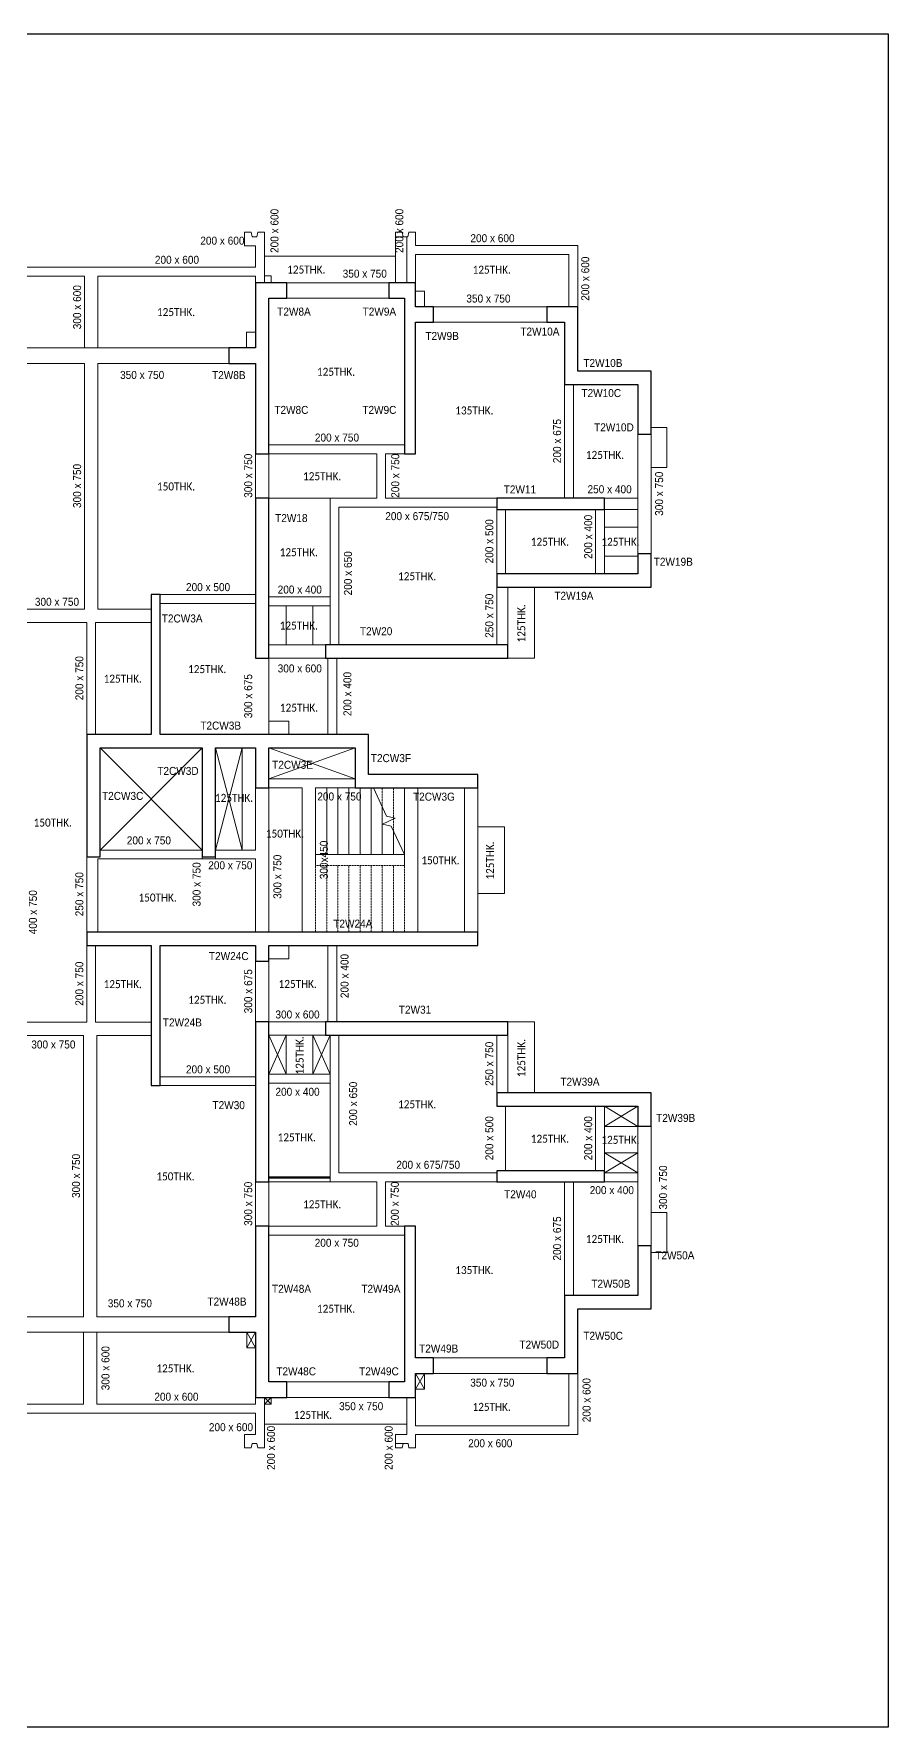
# Model space of a CAD drawing. Header units: millimetres. Extents: x -216021 to 149148, y -29455 to 8641.
# Drawn here: x -179244 to -160022, y -29455 to 8641 of the extents above; entities that cross this region are included whole.
import ezdxf

# ---------------------------------------------------------------- set-up
doc = ezdxf.new("R2010")
doc.units = ezdxf.units.MM
doc.linetypes.add('GPL_Overhead', pattern=[4, 2.5, -1.5])
for name, color, linetype, lineweight in [('A-CUTOUT', 8, 'Continuous', 15), ('A-DETL-WIDE', 214, 'Continuous', 50), ('A-FLOR', 2, 'Continuous', 15), ('A-FLOR-IDEN', 11, 'Continuous', 15), ('Boundary', 40, 'Continuous', 30), ('G-ANNO-TEXT', 231, 'Continuous', 5), ('S-BEAM', 12, 'Continuous', 15), ('S-BEAM-IDEN', 2, 'Continuous', 15), ('S-COL', 113, 'Continuous', 15), ('S-COL-IDEN', 211, 'Continuous', 15), ('S-STRS', 31, 'Continuous', 15), ('S-STRS-MBND', 31, 'GPL_Overhead', 15)]:
    doc.layers.add(name, color=color, linetype=linetype, lineweight=lineweight)
doc.styles.add('Arial', font='arial.ttf', dxfattribs={"width": 0.9, "height": 180})
doc.styles.add('Calibri', font='calibri.ttf', dxfattribs={"width": 0.9, "height": 180})

msp = doc.modelspace()

# ---------------------------------------------------------------- linework, layer by layer
at = {"layer": 'A-CUTOUT', "lineweight": 5}
for p, q in [((-177755, -7423), (-175455, -9723)), ((-177755, -9723), (-175455, -7423)), ((-175155, -7423), (-174555, -9723)), ((-175155, -9723), (-174555, -7423)), ((-173955, -7423), (-172015, -8123)), ((-173955, -8123), (-172015, -7423)), ((-173570, -14768), (-173955, -13888)), ((-173570, -13888), (-173955, -14768)), ((-172965, -14768), (-172580, -13888)), ((-172965, -13888), (-172580, -14768)), ((-166405, -15943), (-165655, -15488)), ((-165655, -15943), (-166405, -15488)), ((-166405, -16534), (-165655, -16988)), ((-165655, -16534), (-166405, -16988)), ((-174255, -20923), (-174455, -20573)), ((-174255, -20573), (-174455, -20923)), ((-170455, -21848), (-170655, -21498)), ((-170455, -21498), (-170655, -21848)), ((-173904, -22187), (-174054, -22038)), ((-173904, -22038), (-174054, -22187))]:
    msp.add_line(p, q, dxfattribs=at)
at = {"layer": 'A-DETL-WIDE'}
msp.add_line((-172580, -17088), (-173955, -17088), dxfattribs=at)
at = {"layer": 'A-FLOR'}
for p, q in [((-174355, 4177), (-174505, 4177)), ((-174505, 4177), (-174505, 4072)), ((-174334, 4072), (-174355, 4177)), ((-174205, 4177), (-174226, 4072)), ((-174055, 4177), (-174205, 4177)), ((-174055, 4072), (-174055, 4177)), ((-171105, 4177), (-171105, 3042)), ((-170955, 4177), (-171105, 4177)), ((-171105, 4072), (-170855, 4072)), ((-170934, 4072), (-170955, 4177)), ((-170855, 3042), (-170855, 4072)), ((-170805, 4177), (-170826, 4072)), ((-170655, 4177), (-170805, 4177)), ((-170655, 4072), (-170655, 4177)), ((-171105, 3642), (-174055, 3642)), ((-174055, 3193), (-173905, 3193)), ((-173905, 3193), (-173905, 3043)), ((-173905, 3043), (-174055, 3043)), ((-170655, 2853), (-170455, 2853)), ((-170455, 2853), (-170455, 2503)), ((-170455, 2503), (-170655, 2503)), ((-174456, 1927), (-174256, 1927)), ((-174456, 1577), (-174456, 1927)), ((-174256, 1927), (-174256, 1577)), ((-174256, 1577), (-174456, 1577)), ((-167305, 752), (-167305, 752)), ((-165005, -218), (-165355, -218)), ((-165005, -1118), (-165005, -218)), ((-165355, -1118), (-165005, -1118)), ((-173955, -1808), (-172580, -1808)), ((-168830, -3508), (-168830, -2058)), ((-165655, -2458), (-166405, -2458)), ((-166405, -3108), (-165655, -3108)), ((-167980, -5408), (-167980, -3808)), ((-173570, -4228), (-173570, -5108)), ((-172965, -5108), (-172965, -4228)), ((-168580, -5408), (-167980, -5408)), ((-173955, -6823), (-173505, -6823)), ((-173505, -6823), (-173505, -7123)), ((-174255, -7123), (-174255, -7123)), ((-173505, -7123), (-173955, -7123)), ((-174555, -7423), (-174555, -9723)), ((-169555, -8323), (-170605, -8323)), ((-168655, -9198), (-169255, -9198)), ((-168655, -9198), (-169255, -9198)), ((-168655, -10698), (-168655, -9198)), ((-168655, -10698), (-168655, -9198)), ((-175155, -9923), (-175455, -9923)), ((-169255, -10698), (-168655, -10698)), ((-169255, -10698), (-168655, -10698)), ((-178055, -13598), (-178055, -11873)), ((-173505, -12173), (-173955, -12173)), ((-173505, -11873), (-173505, -12173)), ((-174255, -13588), (-174255, -12223)), ((-167980, -13588), (-168580, -13588)), ((-167980, -15188), (-167980, -13588)), ((-173570, -13888), (-173570, -14768)), ((-172965, -14768), (-172965, -13888)), ((-172907, -14968), (-173955, -14968)), ((-172580, -14968), (-172903, -14968)), ((-165655, -15943), (-166405, -15943)), ((-166405, -16534), (-165655, -16534)), ((-168830, -16938), (-168830, -16938)), ((-172580, -17188), (-173955, -17188)), ((-167305, -17188), (-167305, -17188)), ((-165005, -17878), (-165355, -17878)), ((-165005, -18778), (-165005, -17878)), ((-165355, -18778), (-165005, -18778)), ((-174455, -20923), (-174455, -20573)), ((-174255, -20923), (-174455, -20923)), ((-170455, -21498), (-170455, -21848)), ((-174054, -22187), (-174054, -22038)), ((-173904, -22038), (-173904, -22187)), ((-170455, -21848), (-170655, -21848)), ((-173904, -22187), (-174054, -22187)), ((-174055, -22638), (-170855, -22638)), ((-174505, -23073), (-174505, -23173)), ((-174505, -23173), (-174355, -23173)), ((-174355, -23173), (-174335, -23073)), ((-174225, -23073), (-174205, -23173)), ((-174205, -23173), (-174055, -23173)), ((-174055, -23173), (-174055, -23073)), ((-170935, -23073), (-171105, -23073)), ((-171105, -23073), (-171105, -23173)), ((-171105, -23173), (-170955, -23173)), ((-170955, -23173), (-170935, -23073)), ((-170825, -23073), (-170805, -23173)), ((-170805, -23173), (-170655, -23173)), ((-170655, -23173), (-170655, -23073))]:
    msp.add_line(p, q, dxfattribs=at)
at = {"layer": 'Boundary'}
msp.add_lwpolyline([(-216021, 8641), (-160022, 8641), (-160022, -29455), (-216021, -29455)], close=True, dxfattribs=at)
at = {"layer": 'S-BEAM'}
for p, q in [((-174505, 3872), (-174505, 4072)), ((-174505, 3872), (-174255, 3872)), ((-174255, 4072), (-174334, 4072)), ((-174255, 4072), (-174226, 4072)), ((-174255, 3872), (-174255, 3392)), ((-174055, 3042), (-174055, 4072)), ((-170855, 4072), (-170826, 4072)), ((-170855, 4072), (-170855, 3042)), ((-170655, 3877), (-170655, 4072)), ((-167205, 3877), (-170655, 3877)), ((-167205, 3877), (-167005, 3877)), ((-167005, 2502), (-167005, 3877)), ((-170655, 3042), (-170655, 3677)), ((-170655, 3677), (-167205, 3677)), ((-167205, 3677), (-167205, 2502)), ((-178105, 3392), (-181405, 3392)), ((-181405, 3192), (-178105, 3192)), ((-178105, 3392), (-177805, 3392)), ((-178105, 3192), (-178105, 1577)), ((-174255, 3392), (-177805, 3392)), ((-177805, 1577), (-177805, 3192)), ((-177805, 3192), (-174255, 3192)), ((-174255, 3192), (-174255, 3042)), ((-171255, 3042), (-173555, 3042)), ((-173555, 2692), (-171255, 2692)), ((-167705, 2502), (-170255, 2502)), ((-170255, 2152), (-167705, 2152)), ((-174855, 1577), (-180805, 1577)), ((-180805, 1227), (-178105, 1227)), ((-178105, 1227), (-178105, -4303)), ((-177805, 1227), (-174855, 1227)), ((-177805, -4303), (-177805, 1227)), ((-167305, -1808), (-167305, 752)), ((-167105, -1808), (-167105, 752)), ((-165655, -368), (-165655, -3058)), ((-165355, -3058), (-165355, -368)), ((-170905, -608), (-173955, -608)), ((-174255, -808), (-174255, -1808)), ((-173955, -1808), (-173955, -808)), ((-173955, -808), (-171530, -808)), ((-171530, -808), (-171530, -1808)), ((-171330, -1808), (-171330, -808)), ((-171330, -808), (-170905, -808)), ((-172580, -1808), (-172580, -1908)), ((-171530, -1808), (-172580, -1808)), ((-168830, -1808), (-171330, -1808)), ((-165655, -1808), (-166405, -1808)), ((-172580, -1908), (-172580, -2008)), ((-172580, -2008), (-172580, -5108)), ((-172380, -2008), (-168830, -2008)), ((-172380, -5108), (-172380, -2008)), ((-168630, -3508), (-168630, -2058)), ((-166605, -2058), (-166605, -3508)), ((-166405, -3508), (-166405, -2058)), ((-166405, -2058), (-165655, -2058)), ((-168830, -3808), (-168830, -5108)), ((-168580, -5108), (-168580, -3808)), ((-174255, -3973), (-176405, -3973)), ((-176405, -4173), (-174255, -4173)), ((-172580, -4028), (-173955, -4028)), ((-178105, -4303), (-180855, -4303)), ((-176605, -4303), (-177805, -4303)), ((-173955, -4228), (-172580, -4228)), ((-179555, -4603), (-178055, -4603)), ((-178055, -4603), (-178055, -7123)), ((-177855, -7123), (-177855, -4603)), ((-177855, -4603), (-176605, -4603)), ((-172680, -5108), (-173955, -5108)), ((-173955, -7123), (-173955, -5408)), ((-173955, -5408), (-172680, -5408)), ((-172630, -5408), (-172630, -7123)), ((-172430, -7123), (-172430, -5408)), ((-174255, -8323), (-174255, -9723)), ((-172015, -8123), (-173955, -8123)), ((-173955, -11573), (-173955, -8323)), ((-173955, -8323), (-173205, -8323)), ((-173205, -8323), (-173205, -11573)), ((-170905, -8323), (-170905, -10073)), ((-170605, -11573), (-170605, -8323)), ((-169555, -8323), (-169555, -11573)), ((-169255, -11573), (-169255, -8323)), ((-178055, -9873), (-178055, -11573)), ((-175455, -9723), (-177755, -9723)), ((-175455, -9873), (-175455, -9923)), ((-175455, -9873), (-175455, -9923)), ((-174555, -9723), (-175155, -9723)), ((-175155, -9923), (-175155, -9873)), ((-175155, -9923), (-175155, -9873)), ((-174255, -9723), (-174555, -9723)), ((-172905, -10073), (-172905, -9823)), ((-177805, -11573), (-177805, -9923)), ((-177805, -9923), (-175455, -9923)), ((-175155, -9923), (-175455, -9923)), ((-175155, -9923), (-174255, -9923)), ((-174255, -9923), (-174255, -11573)), ((-178055, -11873), (-178055, -13598)), ((-177855, -13598), (-177855, -11873)), ((-172630, -11873), (-172630, -13588)), ((-172430, -13588), (-172430, -11873)), ((-173955, -13588), (-173955, -12223)), ((-178055, -13598), (-179555, -13598)), ((-176605, -13598), (-177855, -13598)), ((-172680, -13588), (-173955, -13588)), ((-179555, -13898), (-178130, -13898)), ((-178130, -13898), (-178130, -20223)), ((-177830, -13898), (-176605, -13898)), ((-177830, -20223), (-177830, -13898)), ((-173955, -13888), (-172680, -13888)), ((-172580, -13888), (-172580, -16988)), ((-172380, -16988), (-172380, -13888)), ((-168830, -13888), (-168830, -15188)), ((-168580, -15188), (-168580, -13888)), ((-174255, -14823), (-176405, -14823)), ((-172580, -14768), (-173955, -14768)), ((-176405, -15023), (-174255, -15023)), ((-173955, -14968), (-172580, -14968)), ((-168630, -16938), (-168630, -15488)), ((-166605, -15488), (-166605, -16938)), ((-166405, -16938), (-166405, -15488)), ((-165655, -15938), (-165655, -18628)), ((-165355, -18628), (-165355, -15938)), ((-172580, -16988), (-172580, -17088)), ((-172580, -17088), (-172580, -17188)), ((-168830, -16988), (-172380, -16988)), ((-165655, -16988), (-166405, -16988)), ((-174255, -17188), (-174255, -18188)), ((-173955, -18188), (-173955, -17188)), ((-172580, -17188), (-171530, -17188)), ((-171530, -17188), (-171530, -18188)), ((-171330, -17188), (-168830, -17188)), ((-171330, -18188), (-171330, -17188)), ((-167305, -19748), (-167305, -17188)), ((-167105, -19748), (-167105, -17188)), ((-166405, -17188), (-165655, -17188)), ((-171530, -18188), (-173955, -18188)), ((-170905, -18188), (-171330, -18188)), ((-173955, -18388), (-170905, -18388)), ((-178130, -20223), (-180805, -20223)), ((-174855, -20223), (-177830, -20223)), ((-180805, -20573), (-174855, -20573)), ((-178130, -20573), (-178130, -22188)), ((-177830, -22188), (-177830, -20573)), ((-167705, -21148), (-170255, -21148)), ((-171255, -21688), (-173555, -21688)), ((-170255, -21498), (-167705, -21498)), ((-167205, -21498), (-167205, -22673)), ((-167005, -22873), (-167005, -21498)), ((-174255, -22038), (-174255, -22188)), ((-174055, -23073), (-174055, -22038)), ((-173555, -22038), (-171255, -22038)), ((-170855, -22038), (-170855, -22873)), ((-170655, -22673), (-170655, -22038)), ((-178130, -22188), (-181405, -22188)), ((-181405, -22388), (-178130, -22388)), ((-177830, -22388), (-178130, -22388)), ((-174255, -22188), (-177830, -22188)), ((-177830, -22388), (-174255, -22388)), ((-174255, -22388), (-174255, -22873)), ((-167205, -22673), (-170655, -22673)), ((-174505, -23073), (-174505, -22873)), ((-174255, -22873), (-174505, -22873)), ((-174335, -23073), (-174255, -23073)), ((-174225, -23073), (-174255, -23073)), ((-171105, -23073), (-171105, -22873)), ((-170855, -22873), (-171105, -22873)), ((-171105, -23073), (-170855, -23073)), ((-170825, -23073), (-170855, -23073)), ((-170655, -23073), (-170655, -22873)), ((-170655, -22873), (-167205, -22873)), ((-167005, -22873), (-167205, -22873))]:
    msp.add_line(p, q, dxfattribs=at)
at = {"layer": 'S-COL', "lineweight": 25}
for p, q in [((-174255, 3042), (-174255, 1577)), ((-173555, 3042), (-174255, 3042)), ((-173955, -808), (-173955, 2692)), ((-173955, 2692), (-173555, 2692)), ((-173555, 2692), (-173555, 3042)), ((-170655, 3042), (-171255, 3042)), ((-171255, 3042), (-171255, 2692)), ((-171255, 2692), (-170905, 2692)), ((-170905, 2692), (-170905, -808)), ((-170655, 2502), (-170655, 3042)), ((-170255, 2502), (-170655, 2502)), ((-170255, 2152), (-170255, 2502)), ((-167005, 2502), (-167705, 2502)), ((-167705, 2502), (-167705, 2152)), ((-167005, 1052), (-167005, 2502)), ((-170655, -808), (-170655, 2152)), ((-170655, 2152), (-170255, 2152)), ((-167705, 2152), (-167305, 2152)), ((-167305, 2152), (-167305, 752)), ((-174255, 1577), (-174855, 1577)), ((-174855, 1577), (-174855, 1227)), ((-174855, 1227), (-174255, 1227)), ((-174255, 1227), (-174255, -808)), ((-165355, 1052), (-167005, 1052)), ((-165355, -368), (-165355, 1052)), ((-167305, 752), (-165655, 752)), ((-165655, 752), (-165655, -368)), ((-165655, -368), (-165355, -368)), ((-174255, -808), (-173955, -808)), ((-170905, -808), (-170655, -808)), ((-173955, -1808), (-174255, -1808)), ((-174255, -1808), (-174255, -5408)), ((-173955, -5408), (-173955, -1808)), ((-166405, -1808), (-168830, -1808)), ((-168830, -1808), (-168830, -2058)), ((-166405, -2058), (-166405, -1808)), ((-168830, -2058), (-166405, -2058)), ((-165355, -3058), (-165655, -3058)), ((-165655, -3058), (-165655, -3508)), ((-165355, -3808), (-165355, -3058)), ((-165655, -3508), (-168830, -3508)), ((-168830, -3508), (-168830, -3808)), ((-168830, -3808), (-165355, -3808)), ((-176405, -3973), (-176605, -3973)), ((-176605, -3973), (-176605, -7123)), ((-176405, -7123), (-176405, -3973)), ((-168580, -5108), (-172680, -5108)), ((-172680, -5108), (-172680, -5408)), ((-168580, -5408), (-168580, -5108)), ((-174255, -5408), (-173955, -5408)), ((-172680, -5408), (-168580, -5408)), ((-176605, -7123), (-178055, -7123)), ((-178055, -7123), (-178055, -9873)), ((-171715, -7123), (-176405, -7123)), ((-171715, -8023), (-171715, -7123)), ((-177755, -7423), (-175455, -7423)), ((-177755, -9873), (-177755, -7423)), ((-175455, -7423), (-175455, -9873)), ((-175155, -7423), (-174255, -7423)), ((-175155, -9873), (-175155, -7423)), ((-174255, -7423), (-174255, -8323)), ((-173955, -8323), (-173955, -7423)), ((-173955, -7423), (-172015, -7423)), ((-172015, -7423), (-172015, -8323)), ((-174255, -8323), (-173955, -8323)), ((-172015, -8323), (-169255, -8323)), ((-169255, -8023), (-171715, -8023)), ((-169255, -8323), (-169255, -8023)), ((-178055, -9873), (-177755, -9873)), ((-175455, -9873), (-175155, -9873)), ((-169255, -11573), (-178055, -11573)), ((-178055, -11573), (-178055, -11873)), ((-169255, -11873), (-169255, -11573)), ((-178055, -11873), (-176605, -11873)), ((-176605, -11873), (-176605, -15023)), ((-176405, -11873), (-174255, -11873)), ((-176405, -15023), (-176405, -11873)), ((-174255, -11873), (-174255, -12223)), ((-173955, -11873), (-169255, -11873)), ((-173955, -12223), (-173955, -11873)), ((-174255, -12223), (-173955, -12223)), ((-173955, -13588), (-174255, -13588)), ((-174255, -13588), (-174255, -17188)), ((-173955, -17188), (-173955, -13588)), ((-168580, -13588), (-172680, -13588)), ((-172680, -13588), (-172680, -13888)), ((-168580, -13888), (-168580, -13588)), ((-172680, -13888), (-168580, -13888)), ((-176605, -15023), (-176405, -15023)), ((-165355, -15188), (-168830, -15188)), ((-168830, -15188), (-168830, -15488)), ((-165355, -15938), (-165355, -15188)), ((-168830, -15488), (-165655, -15488)), ((-165655, -15488), (-165655, -15938)), ((-165655, -15938), (-165355, -15938)), ((-166405, -16938), (-168830, -16938)), ((-168830, -16938), (-168830, -17188)), ((-166405, -17188), (-166405, -16938)), ((-174255, -17188), (-173955, -17188)), ((-168830, -17188), (-166405, -17188)), ((-173955, -18188), (-174255, -18188)), ((-174255, -18188), (-174255, -20223)), ((-173955, -21688), (-173955, -18188)), ((-170905, -18188), (-170905, -21688)), ((-170655, -18188), (-170905, -18188)), ((-170655, -21148), (-170655, -18188)), ((-165355, -18628), (-165655, -18628)), ((-165655, -18628), (-165655, -19748)), ((-165355, -20048), (-165355, -18628)), ((-167305, -19748), (-167305, -21148)), ((-165655, -19748), (-167305, -19748)), ((-167005, -21498), (-167005, -20048)), ((-167005, -20048), (-165355, -20048)), ((-174255, -20223), (-174855, -20223)), ((-174855, -20223), (-174855, -20573)), ((-174855, -20573), (-174255, -20573)), ((-174255, -20573), (-174255, -22038)), ((-170255, -21148), (-170655, -21148)), ((-170255, -21498), (-170255, -21148)), ((-167305, -21148), (-167705, -21148)), ((-167705, -21148), (-167705, -21498)), ((-173555, -21688), (-173955, -21688)), ((-173555, -22038), (-173555, -21688)), ((-170905, -21688), (-171255, -21688)), ((-171255, -21688), (-171255, -22038)), ((-170655, -22038), (-170655, -21498)), ((-170655, -21498), (-170255, -21498)), ((-167705, -21498), (-167005, -21498)), ((-174255, -22038), (-173555, -22038)), ((-171255, -22038), (-170655, -22038))]:
    msp.add_line(p, q, dxfattribs=at)
at = {"layer": 'S-STRS'}
for p, q in [((-172905, -8323), (-172905, -9823)), ((-172905, -8323), (-172655, -8323)), ((-172655, -8323), (-172405, -8323)), ((-172655, -8323), (-172655, -9823)), ((-172405, -8323), (-172155, -8323)), ((-172405, -8323), (-172405, -9823)), ((-172155, -8323), (-172015, -8323)), ((-172155, -8323), (-172155, -9823)), ((-171905, -8323), (-171905, -9823)), ((-171655, -8323), (-171655, -9823)), ((-171405, -8751), (-171405, -9823)), ((-171155, -8997), (-171155, -9026)), ((-171155, -9287), (-171155, -9823)), ((-172905, -9823), (-172655, -9823)), ((-172655, -9823), (-172405, -9823)), ((-172405, -9823), (-172155, -9823)), ((-172155, -9823), (-171905, -9823)), ((-171905, -9823), (-171655, -9823)), ((-171655, -9823), (-171405, -9823)), ((-171405, -9823), (-171155, -9823)), ((-171155, -9823), (-170905, -9823))]:
    msp.add_line(p, q, dxfattribs=at)
at = {"layer": 'S-STRS', "linetype": 'GPL_Overhead'}
for p, q in [((-172905, -8323), (-172905, -9823)), ((-172655, -8323), (-172655, -9823)), ((-172405, -8323), (-172405, -9823)), ((-172155, -8323), (-172155, -9823)), ((-171905, -8323), (-171905, -9823)), ((-171655, -8323), (-171655, -9823)), ((-171405, -8751), (-171405, -9823)), ((-171155, -8997), (-171155, -9026)), ((-171155, -9287), (-171155, -9823))]:
    msp.add_line(p, q, dxfattribs=at)
at = {"layer": 'S-STRS-MBND', "linetype": 'Continuous'}
for p, q in [((-171308, -8959), (-171604, -8323)), ((-171396, -9139), (-171113, -9007)), ((-171202, -9186), (-171396, -9139)), ((-171113, -9007), (-171308, -8959)), ((-170905, -9823), (-171202, -9186))]:
    msp.add_line(p, q, dxfattribs=at)
at = {"layer": 'S-STRS-MBND'}
for p, q in [((-171405, -8323), (-171405, -8750)), ((-171405, -8323), (-171405, -8750)), ((-171155, -8323), (-171155, -8997)), ((-171155, -8323), (-171155, -8997)), ((-170905, -8323), (-170905, -9823)), ((-171155, -9026), (-171155, -9287)), ((-171155, -9026), (-171155, -9287)), ((-172905, -11573), (-172905, -10073)), ((-170905, -10073), (-172905, -10073)), ((-172655, -11573), (-172655, -10073)), ((-172655, -11573), (-172655, -10073)), ((-172405, -11573), (-172405, -10073)), ((-172405, -11573), (-172405, -10073)), ((-172155, -11573), (-172155, -10073)), ((-172155, -11573), (-172155, -10073)), ((-171905, -11573), (-171905, -10073)), ((-171905, -11573), (-171905, -10073)), ((-171655, -11573), (-171655, -10073)), ((-171655, -11573), (-171655, -10073)), ((-171405, -11573), (-171405, -10073)), ((-171405, -11573), (-171405, -10073)), ((-171155, -11573), (-171155, -10073)), ((-171155, -11573), (-171155, -10073)), ((-170905, -11573), (-170905, -10073)), ((-170905, -11573), (-170905, -10073)), ((-170905, -11573), (-172905, -11573))]:
    msp.add_line(p, q, dxfattribs=at)

# ---------------------------------------------------------------- texts
at = {"layer": 'A-FLOR-IDEN', "lineweight": 5, "char_height": 180, "width": 1060.63, "attachment_point": 1, "style": 'Calibri'}
for s, insert in [('125THK.', (-173544, 3428)), ('125THK.', (-169371, 3425)), ('125THK.', (-176474, 2471)), ('125THK.', (-172874, 1128)), ('135THK.', (-169762, 258)), ('125THK.', (-166824, -742)), ('150THK.', (-176474, -1452)), ('125THK.', (-173187, -1222)), ('125THK.', (-173712, -2932)), ('125THK.', (-168062, -2697)), ('125THK.', (-166474, -2697)), ('125THK.', (-171049, -3472)), ('125THK.', (-173712, -4582)), ('125THK.', (-175774, -5562)), ('125THK.', (-177674, -5777)), ('125THK.', (-173708, -6429)), ('125THK.', (-175169, -8458)), ('150THK.', (-179249, -9014)), ('150THK.', (-174024, -9262)), ('150THK.', (-170524, -9862)), ('150THK.', (-176890, -10701)), ('125THK.', (-177674, -12649)), ('125THK.', (-173737, -12644)), ('125THK.', (-175771, -13001)), ('125THK.', (-171049, -15352)), ('125THK.', (-173758, -16095)), ('125THK.', (-168062, -16127)), ('125THK.', (-166474, -16152)), ('150THK.', (-176487, -16974)), ('125THK.', (-173187, -17602)), ('125THK.', (-166824, -18382)), ('135THK.', (-169762, -19082)), ('125THK.', (-172874, -19952)), ('125THK.', (-176487, -21294)), ('125THK.', (-173392, -22340)), ('125THK.', (-169374, -22160))]:
    msp.add_mtext(s, dxfattribs=dict(at, insert=insert))
at = {"layer": 'A-FLOR-IDEN', "lineweight": 5, "char_height": 180, "width": 1060.63, "attachment_point": 1, "rotation": 90, "style": 'Calibri'}
for insert in [(-168366, -5052), (-169070, -10388), (-173353, -14772), (-168366, -14832)]:
    msp.add_mtext('125THK.', dxfattribs=dict(at, insert=insert))
at = {"layer": 'G-ANNO-TEXT', "color": 7, "lineweight": 13, "char_height": 180, "width": 1702.78, "attachment_point": 1, "style": 'Arial'}
for insert in [(-171337, -2120), (-171088, -16714)]:
    msp.add_mtext('200 x 675/750', dxfattribs=dict(at, insert=insert))
at = {"layer": 'S-BEAM-IDEN', "lineweight": 5, "char_height": 180, "attachment_point": 1, "rotation": 90, "style": 'Arial'}
for s, insert, width in [('200 x 600', (-173920, 3711), 1176.08), ('200 x 600', (-171111, 3711), 1176.08), ('200 x 600', (-166927, 2636), 1176.08), ('300 x 600', (-178361, 1994), 1176.08), ('200 x 675', (-167561, -1018), 1176.08), ('300 x 750', (-178361, -2028), 1176.08), ('300 x 750', (-174511, -1798), 1176.08), ('200 x 750', (-171202, -1798), 1176.08), ('300 x 750', (-165265, -2203), 1176.08), ('200 x 400', (-166861, -3173), 1176.08), ('200 x 500', (-169086, -3273), 1176.08), ('200 x 650', (-172267, -3993), 1176.08), ('250 x 750', (-169086, -4948), 1176.08), ('200 x 750', (-178311, -6353), 1176.08), ('300 x 675', (-174511, -6756), 1176.08), ('200 x 400', (-172279, -6708), 1176.08), ('300x450', (-172809, -10379), 1031.77), ('300 x 750', (-173854, -10820), 1176.08), ('250 x 750', (-178311, -11213), 1176.08), ('300 x 750', (-175673, -10991), 1176.08), ('400 x 750', (-179356, -11618), 1176.08), ('200 x 400', (-172343, -13053), 1176.08), ('200 x 750', (-178311, -13226), 1176.08), ('300 x 675', (-174511, -13396), 1176.08), ('250 x 750', (-169086, -15028), 1176.08), ('200 x 650', (-172150, -15928), 1176.08), ('200 x 500', (-169086, -16703), 1176.08), ('200 x 400', (-166861, -16703), 1176.08), ('300 x 750', (-178386, -17551), 1176.08), ('300 x 750', (-165176, -17812), 1176.08), ('300 x 750', (-174511, -18178), 1176.08), ('200 x 750', (-171212, -18178), 1176.08), ('200 x 675', (-167561, -18958), 1176.08), ('300 x 600', (-177723, -21877), 1176.08), ('200 x 600', (-166898, -22596), 1176.08), ('200 x 600', (-173997, -23670), 1176.08), ('200 x 600', (-171350, -23670), 1176.08)]:
    msp.add_mtext(s, dxfattribs=dict(at, insert=insert, width=width))
at = {"layer": 'S-BEAM-IDEN', "lineweight": 5, "char_height": 180, "width": 1176.08, "attachment_point": 1, "style": 'Arial'}
for s, insert in [('200 x 600', (-175499, 4078)), ('200 x 600', (-169421, 4133)), ('200 x 600', (-176521, 3648)), ('350 x 750', (-172295, 3336)), ('350 x 750', (-169512, 2776)), ('350 x 750', (-177304, 1057)), ('200 x 750', (-172921, -352)), ('250 x 400', (-166786, -1515)), ('200 x 500', (-175821, -3717)), ('200 x 400', (-173758, -3772)), ('300 x 750', (-179221, -4047)), ('300 x 600', (-173758, -5546)), ('200 x 750', (-172865, -8427)), ('200 x 750', (-177153, -9415)), ('200 x 750', (-175320, -9975)), ('300 x 600', (-173808, -13332)), ('300 x 750', (-179302, -14007)), ('200 x 500', (-175821, -14567)), ('200 x 400', (-173808, -15071)), ('200 x 400', (-166736, -17284)), ('200 x 750', (-172925, -18468)), ('350 x 750', (-177581, -19830)), ('350 x 750', (-169425, -21615)), ('200 x 600', (-176533, -21932)), ('350 x 750', (-172376, -22145)), ('200 x 600', (-175306, -22617)), ('200 x 600', (-169471, -22979))]:
    msp.add_mtext(s, dxfattribs=dict(at, insert=insert))
at = {"layer": 'S-COL-IDEN', "lineweight": 5, "char_height": 180, "attachment_point": 1, "style": 'Arial'}
for s, insert, width in [('T2W8A', (-173768, 2482), 923.54), ('T2W9A', (-171847, 2482), 923.54), ('T2W9B', (-170435, 1934), 923.54), ('T2W10A', (-168298, 2033), 1075.06), ('T2W10B', (-166880, 1326), 1075.06), ('T2W8B', (-175235, 1053), 923.54), ('T2W10C', (-166923, 649), 1089.49), ('T2W8C', (-173833, 270), 937.97), ('T2W9C', (-171853, 270), 937.97), ('T2W10D', (-166638, -122), 1089.49), ('T2W11', (-168672, -1519), 894.68), ('T2W18', (-173815, -2163), 894.68), ('T2W19B', (-165296, -3146), 1075.06), ('T2W19A', (-167533, -3912), 1075.06), ('T2CW3A', (-176366, -4422), 1118.35), ('T2W20', (-171907, -4709), 894.68), ('T2CW3B', (-175499, -6832), 1118.35), ('T2CW3F', (-171662, -7564), 1103.92), ('T2CW3D', (-176467, -7852), 1132.78), ('T2CW3E', (-173882, -7714), 1118.35), ('T2CW3C', (-177711, -8414), 1132.78), ('T2CW3G', (-170713, -8431), 1147.21), ('T2W24A', (-172507, -11288), 1075.06), ('T2W24C', (-175305, -12018), 1089.49), ('T2W31', (-171032, -13224), 894.68), ('T2W24B', (-176343, -13511), 1075.06), ('T2W39A', (-167396, -14845), 1075.06), ('T2W30', (-175225, -15372), 894.68), ('T2W39B', (-165242, -15659), 1075.06), ('T2W40', (-168662, -17377), 894.68), ('T2W50A', (-165261, -18751), 1075.06), ('T2W50B', (-166701, -19389), 1075.06), ('T2W48B', (-175339, -19791), 1075.06), ('T2W48A', (-173887, -19504), 1075.06), ('T2W49A', (-171876, -19504), 1075.06), ('T2W50C', (-166881, -20561), 1089.49), ('T2W49B', (-170575, -20848), 1075.06), ('T2W50D', (-168318, -20759), 1089.49), ('T2W48C', (-173788, -21360), 1089.49), ('T2W49C', (-171925, -21360), 1089.49)]:
    msp.add_mtext(s, dxfattribs=dict(at, insert=insert, width=width))

doc.saveas('drawing.dxf')
